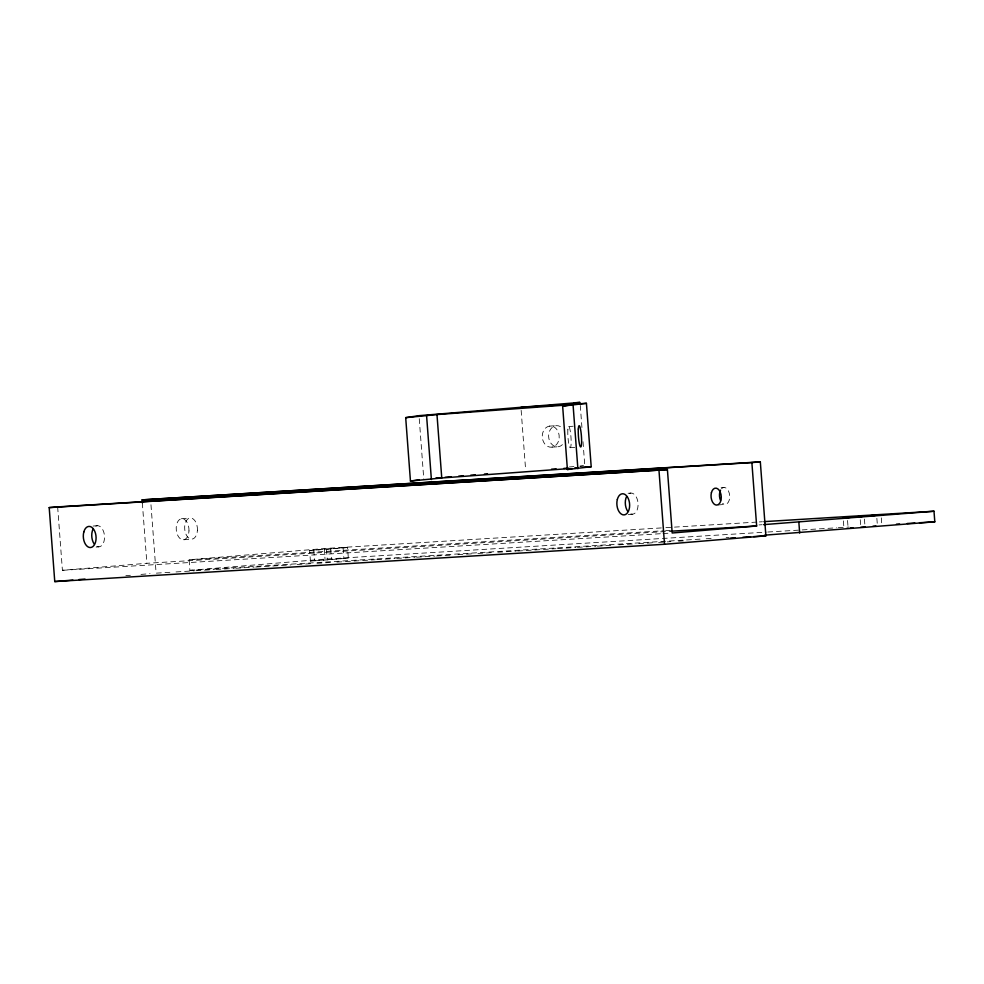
<?xml version="1.0" encoding="UTF-8"?>
<svg xmlns="http://www.w3.org/2000/svg" width="984" height="984" viewBox="0 0 984 984"><rect width="100%" height="100%" fill="white"/><g stroke="black" fill="none" stroke-linecap="round" stroke-linejoin="round"><path stroke-width="0.74" stroke-dasharray="4.92 3.69" d="M309.628 550.523L347.536 547.522L348.324 558.088L324.855 560.093L310.427 561.089L309.628 550.523L347.536 547.522M310.427 561.089L348.324 558.088M569.367 466.969L573.906 466.601M580.265 466.207L583.291 465.949M93.123 526.059L97.342 525.702M181.388 518.74L189.826 518.039M628.075 493.291L630.892 493.058M721.137 487.683L723.953 487.449M96.125 547.079L98.929 546.846M183.811 539.773L192.261 539.072M718.197 504.952L725.233 504.374M628.259 514.546L632.478 514.202M57.65 506.908L62.41 570.302L146.874 563.291L670.842 531.225M700.079 539.134L189.9 570.339L189.1 559.773L324.24 548.543L664.36 527.744M125.854 575.665L130.392 575.283M140.983 574.41L150.06 573.66M189.9 570.339L325.027 559.109L766.265 532.123M568.678 426.564L573.155 426.232M570.265 447.695L574.742 447.363M549.416 426.121L555.763 425.728M552.061 447.117L558.42 446.736M579.736 466.145L583.537 465.912M665.885 527.645L757.815 522.024M759.353 521.926L762.416 521.741M189.1 559.773L664.052 530.72M665.578 530.622L670.178 530.351M759.033 524.915L762.096 524.718M62.41 570.302L661.457 533.66M662.995 533.562L670.645 533.094M767.803 532.024L836.744 527.805M838.282 527.719L849.007 527.055M706.204 538.752L713.867 538.285M726.13 537.535L729.193 537.35M169.9 572.307L156.112 573.155L150.896 503.71M176.025 571.938L194.414 570.806M195.951 570.72L214.327 569.588M215.865 569.502L234.253 568.371M235.779 568.272L254.167 567.153M255.692 567.055L290.932 564.902M297.07 564.533L310.858 563.684M316.983 563.315L330.772 562.467M336.897 562.098L375.199 559.748M376.737 559.65L395.113 558.531M396.65 558.432L415.039 557.313M416.564 557.215L434.953 556.095M436.49 555.997L451.804 555.062M457.929 554.693L471.717 553.844M477.855 553.463L491.643 552.627M497.769 552.245L516.157 551.126M517.682 551.028L555.985 548.691M557.522 548.592L575.898 547.473M577.436 547.375L595.824 546.255M597.349 546.157L612.675 545.222M618.801 544.841L632.589 544.004M638.714 543.623L652.503 542.787M658.64 542.405L670.891 541.655M678.554 541.188L686.217 540.72M881.307 517.891L881.873 525.444M876.867 518.334L877.322 524.374M864.432 519.085L864.887 525.124M860.25 519.712L860.692 525.751M847.544 520.487L848.11 528.039M843.399 520.905L843.964 528.457M580.277 405.445L581.974 428.089M582.995 441.681L584.693 464.325M521.151 410.353L525.579 469.233M419.246 418.692L423.784 479.073M343.084 547.953L343.883 558.518M330.661 548.715L331.46 559.281M326.467 549.343L327.266 559.908M324.24 548.543L325.027 559.109M313.761 550.117L314.56 560.683M142.336 502.898L146.874 563.291M562.43 444.645A10.603 8.475 86.5 0 1 550.991 443.378A10.603 8.475 86.5 0 1 550.683 429.061A10.603 8.475 86.5 0 1 562.073 427.843M721.506 488.74A8.487 5.092 85.2 0 1 729.673 495.604A8.487 5.092 85.2 0 1 722.6 503.39M95.731 526.169A10.603 6.359 85.2 0 1 104.538 537.264A10.603 6.359 85.2 0 1 95.657 545.616M629.28 493.525A10.603 6.359 85.2 0 1 638.038 503.242A10.603 6.359 85.2 0 1 630.818 513.943M197.427 530.216L197.329 527.461A10.603 6.359 85.2 0 0 190.662 517.978A10.603 6.359 85.2 0 0 184.66 526.883L184.758 529.65A10.603 6.359 85.2 0 0 191.437 539.121A10.603 6.359 85.2 0 0 197.427 530.216M188.989 530.917L188.879 528.162A10.603 6.359 85.2 0 0 182.212 518.679A10.603 6.359 85.2 0 0 176.21 527.584L176.32 530.351A10.603 6.359 85.2 0 0 182.987 539.822A10.603 6.359 85.2 0 0 188.989 530.917M559.17 438.015L559.121 435.26A10.603 8.475 86.5 0 0 545.997 427.683A10.603 8.475 86.5 0 0 546.366 445.543A10.603 8.475 86.5 0 0 559.17 438.015M567.854 429.811A10.603 1.488 85.8 0 0 569.847 447.4A10.603 1.488 85.8 0 0 570.695 434.178A10.603 1.488 85.8 0 0 567.854 429.811"/><path stroke-width="1.48" d="M568.604 468.618L441.754 477.978L410.451 481.065L405.691 417.659L419.012 415.666L580.043 402.431L573.697 402.813M405.691 417.659L436.982 414.572L573.008 404.547L562.639 406.097L567.411 469.503L591.199 466.736L586.427 403.329L520.917 407.339M562.639 406.097L586.427 403.329M410.451 481.065L419.344 479.737M567.411 469.503L571.852 468.839M574.816 468.396L577.78 467.953L574.717 468.175M142.102 499.884L760.324 461.877L765.884 535.849L664.532 544.275L54.76 581.569L49.2 507.609L57.65 506.908L667.41 469.602L672.183 532.996L756.647 525.985L751.874 462.578L142.102 499.884L142.336 502.898M435.912 478.064L440.463 477.683M445.014 477.302L451.09 476.797M458.667 476.17L463.218 475.789M470.807 475.161L475.358 474.78M484.448 474.03L487.486 473.771M49.2 507.609L667.41 469.602M751.874 462.578L760.324 461.877M54.76 581.569L72.914 580.068M78.966 579.564L85.018 579.059M763.633 524.632L934 511.237L934.8 521.815L764.433 535.198M860.816 527.264L865.342 526.883M872.894 526.255L875.92 526.01M850.324 528.064L852.98 527.867M551.593 469.159L556.157 468.876M563.783 468.409L568.346 468.138M583.586 467.203L591.199 466.736M763.941 521.643L934 511.237M670.842 531.225L756.647 525.985M896.498 524.152L899.561 523.968M907.223 523.5L914.886 523.033M919.474 522.75L934.8 521.815M730.645 538.002L735.245 537.719M742.895 537.252L750.558 536.784M753.621 536.6L765.884 535.849M798.873 522.467L799.66 533.045M658.972 470.303L664.532 544.275M573.106 405.322L577.879 468.728M436.982 414.572L441.754 477.978M426.613 416.121L431.386 479.528M720.509 500.413A8.487 5.092 85.2 0 1 720.546 490.143M94.206 544.017A10.603 6.359 85.2 0 1 93.086 529.072M627.755 511.373A10.603 6.359 85.2 0 1 626.636 496.428M843.202 517.855L881.086 514.878L843.202 517.855M578.321 429.049A10.603 1.488 85.8 0 0 580.314 446.625A10.603 1.488 85.8 0 0 581.163 433.415A10.603 1.488 85.8 0 0 578.321 429.049M711.42 492.652A8.487 5.092 85.2 0 0 716.783 505.075A8.487 5.092 85.2 0 0 720.239 492.111A8.487 5.092 85.2 0 0 711.42 492.652M83.8 532.024A10.603 6.359 85.2 0 0 90.491 547.547A10.603 6.359 85.2 0 0 94.796 531.36A10.603 6.359 85.2 0 0 83.8 532.024M617.349 499.38A10.603 6.359 85.2 0 0 624.041 514.903A10.603 6.359 85.2 0 0 628.346 498.716A10.603 6.359 85.2 0 0 617.349 499.38"/></g></svg>
